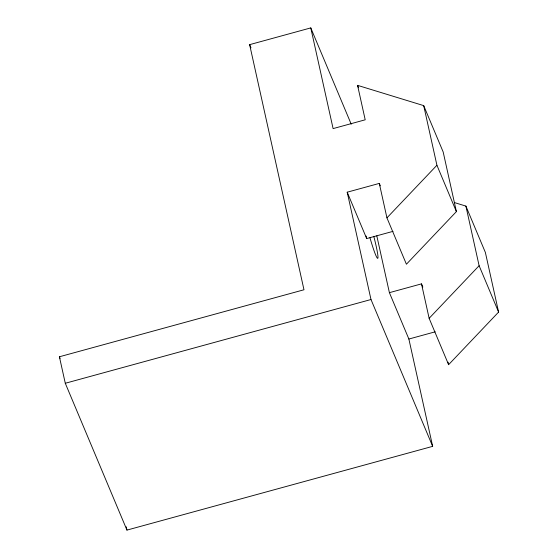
<?xml version="1.0" encoding="UTF-8"?>
<svg xmlns="http://www.w3.org/2000/svg" width="558" height="558" viewBox="0 0 558 558"><rect width="100%" height="100%" fill="white"/><g stroke="black" fill="none" stroke-linecap="round" stroke-linejoin="round"><path stroke-width="0.84" d="M423.703 105.622L443.178 151.992L456.395 211.615L406.412 264.22L386.938 217.857L436.921 165.252L423.703 105.622L357.566 85.353L365.204 119.803L333.105 128.598L310.778 27.9L249.635 44.647L303.977 289.769L59.406 356.771L65.286 383.269L126.959 530.1L432.666 446.351L408.875 339.034L389.4 292.664L376.803 235.846M465.895 206.09L485.376 252.453L498.594 312.082L448.611 364.688L429.137 318.318L479.113 265.713L465.895 206.09L454.324 202.54M432.666 446.351L370.993 299.52L347.202 192.196L379.3 183.408L380.312 185.807M347.202 192.196L366.676 238.566L393.013 231.354M389.4 292.664L421.499 283.869L422.845 287.07M65.286 383.269L370.993 299.52M408.875 339.034L435.212 331.815M436.921 165.252L456.395 211.615M479.113 265.713L498.594 312.082M357.566 85.353L358.571 87.752M310.778 27.9L351.219 124.183M249.635 44.647L250.981 47.855M59.406 356.771L60.083 358.375M448.053 362.163L448.611 364.688M421.499 283.869L429.137 318.318M379.3 183.408L386.938 217.857M366.111 236.02L366.676 238.566M126.22 526.787L126.959 530.1M373.776 236.327A25.438 2.044 74.7 0 1 377.724 258.347A25.438 2.044 74.7 0 1 369.954 237.708"/></g></svg>
